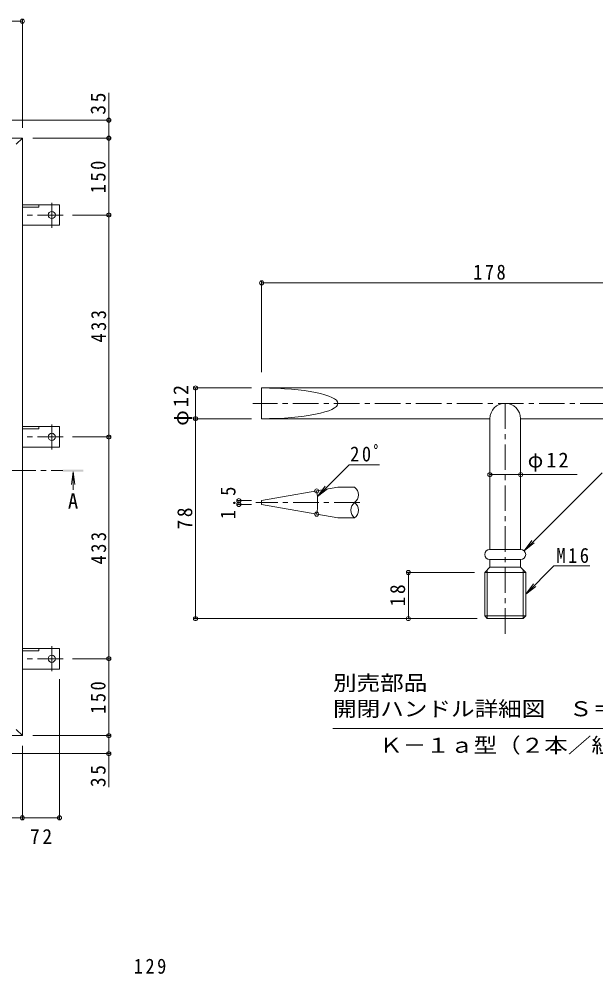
# Model space of a CAD drawing. Units: millimetres at full size, sheet at 1:10, with parts at other scales. Extents: x -2635 to 2730, y -1962 to 1900.
# Drawn here: x -528 to 597, y 6 to 1869 of the extents above; entities that cross this region are included whole.
import ezdxf
from ezdxf.enums import TextEntityAlignment as Align

# ---------------------------------------------------------------- set-up
doc = ezdxf.new("R2010")
doc.units = ezdxf.units.MM
doc.header["$LTSCALE"] = 10
doc.header["$PDMODE"] = 32
doc.header["$PDSIZE"] = 8
doc.linetypes.add('CHAIN1', pattern=[8, 5, -1, 1, -1])
for name, color, linetype, lineweight in [('0-3_建具', 4, 'Continuous', 9), ('0-5_寸法', 4, 'Continuous', 9), ('0-E', 3, 'Continuous', 9), ('0-F', 7, 'Continuous', 9), ('5-F', 7, 'Continuous', 9), ('D-5', 7, 'Continuous', 9), ('D-F', 7, 'Continuous', 9)]:
    doc.layers.add(name, color=color, linetype=linetype, lineweight=lineweight)
doc.styles.add('ＭＳ ゴシック', font='')
doc.styles.get('ＭＳ ゴシック').set_extended_font_data('MS Gothic')

msp = doc.modelspace()

# ---------------------------------------------------------------- linework, layer by layer
at = {"layer": '0-3_建具'}
for p, q in [((-2263.28, 1636.72), (-521.28, 1636.72)), ((-521.28, 1636.72), (-533.28, 1624.72)), ((-521.28, 470.72), (-521.28, 1636.72)), ((-2263.28, 470.72), (-521.28, 470.72)), ((-521.28, 470.72), (-533.28, 482.72))]:
    msp.add_line(p, q, dxfattribs=at)
at = {"layer": '0-5_寸法', "color": 7}
for p, q in [((-352.76, 1671.92), (-352.76, 1725.08)), ((-352.76, 435.52), (-352.76, 370.22))]:
    msp.add_line(p, q, dxfattribs=at)
at = {"layer": '0-5_寸法', "linetype": 'CHAIN1'}
msp.add_line((-865.28, 987.85), (-442.55, 987.85), dxfattribs=at)
at = {"layer": '0-5_寸法'}
for q in [(-425.81, 961.06), (-419.29, 961.06), (-422.55, 950.24)]:
    msp.add_line((-422.55, 985.85), q, dxfattribs=at)
msp.add_solid([(-402.55, 985.85), (-402.55, 989.85), (-442.55, 985.85), (-442.55, 989.85)], dxfattribs=at)
at = {"layer": '0-E', "linetype": 'CHAIN1'}
for p, q in [((-464.08, 1461.88), (-464.08, 1510.76)), ((-441.92, 1486.72), (-521.08, 1486.72)), ((-464.08, 1028.88), (-464.08, 1077.76)), ((-441.92, 1053.72), (-521.08, 1053.72)), ((-464.08, 645.56), (-464.08, 596.67)), ((-441.92, 620.72), (-521.08, 620.72))]:
    msp.add_line(p, q, dxfattribs=at)
at = {"layer": '0-E'}
for p, q in [((-521.28, 1506.72), (-449.08, 1506.72)), ((-521.28, 1502.22), (-489.08, 1502.22)), ((-489.08, 1506.72), (-489.08, 1502.22)), ((-449.08, 1466.72), (-449.08, 1506.72)), ((-521.28, 1466.72), (-449.08, 1466.72)), ((-521.28, 1073.72), (-449.08, 1073.72)), ((-521.28, 1069.22), (-489.08, 1069.22)), ((-489.08, 1073.72), (-489.08, 1069.22)), ((-449.08, 1033.72), (-449.08, 1073.72)), ((-521.28, 1033.72), (-449.08, 1033.72)), ((-521.28, 640.72), (-449.08, 640.72)), ((-521.28, 636.22), (-489.08, 636.22)), ((-489.08, 640.72), (-489.08, 636.22)), ((-449.08, 640.72), (-449.08, 600.72)), ((-521.28, 600.72), (-449.08, 600.72))]:
    msp.add_line(p, q, dxfattribs=at)
for centre in [(-464.08, 1486.72), (-464.08, 1053.72), (-464.08, 620.72)]:
    msp.add_circle(centre, 7, dxfattribs=at)
at = {"layer": '0-F'}
for p, q in [((-2263.28, 1865.07), (-521.28, 1865.07)), ((-521.28, 1868.07), (-521.28, 1656.72)), ((-349.76, 1671.92), (-631.28, 1671.92)), ((-352.76, 1636.72), (-352.76, 1671.92)), ((-349.76, 1636.72), (-501.28, 1636.72)), ((-352.76, 1636.72), (-352.76, 1486.72)), ((-349.76, 1486.72), (-423.92, 1486.72)), ((-352.76, 1486.72), (-352.76, 1053.72)), ((-349.76, 1053.72), (-423.92, 1053.72)), ((-352.76, 1053.72), (-352.76, 620.72)), ((-349.76, 620.72), (-423.92, 620.72)), ((-449.08, 307.29), (-449.08, 580.72)), ((-349.76, 470.72), (-501.28, 470.72)), ((-521.28, 307.29), (-521.28, 450.72)), ((-349.76, 435.52), (-631.28, 435.52)), ((-671.28, 310.29), (-521.28, 310.29)), ((-521.28, 310.29), (-449.08, 310.29))]:
    msp.add_line(p, q, dxfattribs=at)
msp.add_lwpolyline([(-352.76, 620.72), (-352.76, 470.72), (-352.76, 435.52)], dxfattribs=at)
for p in [(-521.28, 1865.07), (-352.76, 1671.92), (-352.76, 1636.72), (-352.76, 1486.72), (-352.76, 1053.72), (-352.76, 620.72), (-352.76, 470.72), (-352.76, 435.52), (-521.28, 310.29), (-449.08, 310.29)]:
    msp.add_point(p, dxfattribs=at)
at = {"layer": 'D-5', "color": 3}
for p, q in [((-54.72, 1149.17), (-54.72, 1089.17)), ((770.28, 1149.17), (-54.72, 1149.17)), ((-54.72, 1089.17), (390.28, 1089.17)), ((450.28, 1089.17), (770.28, 1089.17)), ((450.28, 1089.17), (450.28, 834.17)), ((126.63, 955.63), (94.16, 955.63)), ((-54.72, 929.38), (-54.72, 921.88)), ((94.15, 895.63), (126.63, 895.63)), ((390.28, 814.17), (390.28, 799.17)), ((380.28, 789.17), (390.28, 799.17)), ((380.28, 789.17), (380.28, 704.45)), ((385.29, 699.17), (385.29, 794.18)), ((390.28, 799.17), (450.28, 799.17)), ((460.28, 789.17), (450.28, 799.17)), ((455.28, 794.17), (455.28, 699.17)), ((380.28, 704.45), (460.28, 704.45)), ((380.28, 704.45), (385.29, 699.17)), ((455.28, 699.17), (385.29, 699.17)), ((455.28, 699.17), (460.28, 704.45))]:
    msp.add_line(p, q, dxfattribs=at)
at = {"layer": 'D-5', "color": 3, "linetype": 'CHAIN1'}
for p, q in [((856.25, 1119.17), (-72.21, 1119.17)), ((420.28, 1119.17), (420.28, 663.1)), ((136.63, 925.63), (-65.8, 925.63))]:
    msp.add_line(p, q, dxfattribs=at)
at = {"layer": 'D-5'}
for p, q in [((450.28, 980.03), (560.37, 980.03)), ((457.11, 831.48), (476.95, 846.7)), ((515.41, 801.94), (585.12, 801.94)), ((460.28, 746.81), (480.12, 762.03)), ((84.41, 484.65), (754.41, 484.65))]:
    msp.add_line(p, q, dxfattribs=at)
at = {"layer": 'D-5', "color": 3}
for points in [[(390.28, 1089.17), (390.28, 834.17), (450.28, 834.17)], [(390.28, 814.17), (450.28, 814.17), (450.28, 799.17)], [(380.28, 789.17), (460.28, 789.17), (460.28, 704.45)]]:
    msp.add_lwpolyline(points, dxfattribs=at)
at = {"layer": 'D-5'}
for points in [[(609.23, 983.59), (457.11, 831.48), (472.33, 851.31)], [(515.41, 801.94), (460.28, 746.81), (475.5, 766.64)]]:
    msp.add_lwpolyline(points, dxfattribs=at)
at = {"layer": 'D-5', "color": 3}
for centre, radius, start, end in [((420.28, 1089.17), 30, 0, 180), ((115.38, 940.63), 18.75, 306.87005, 53.12995), ((137.88, 910.63), 18.75, 126.87005, 233.12995), ((115.38, 910.63), 18.75, 306.87005, 53.12995), ((390.28, 824.17), 10, 90, 270), ((450.28, 824.17), 10, 270, 90)]:
    msp.add_arc(centre, radius, start, end, dxfattribs=at)
msp.add_ellipse((-54.72, 1119.17), major_axis=(148.87, 0), ratio=0.201518, start_param=4.712389, end_param=7.8539816, dxfattribs=at)
at = {"layer": 'D-F'}
for p, q in [((-54.72, 1357.29), (-54.72, 1179.94)), ((-54.72, 1354.29), (835.28, 1354.29)), ((-186.69, 1149.17), (-74.35, 1149.17)), ((-183.69, 1149.17), (-183.69, 699.17)), ((-186.69, 1089.17), (-74.35, 1089.17)), ((115.82, 999.29), (175.18, 999.29)), ((390.28, 980.03), (450.28, 980.03)), ((53.95, 937.42), (73.78, 952.64)), ((-102.27, 929.38), (-74.72, 929.38)), ((-102.27, 921.88), (-74.72, 921.88)), ((-99.27, 921.88), (-99.27, 929.38)), ((228.48, 789.17), (360.28, 789.17)), ((231.48, 699.17), (231.48, 789.17)), ((-186.69, 699.17), (365.29, 699.17))]:
    msp.add_line(p, q, dxfattribs=at)
at = {"layer": 'D-F', "color": 3}
for p, q in [((-54.72, 929.38), (94.16, 955.63)), ((-54.72, 921.88), (94.15, 895.63))]:
    msp.add_line(p, q, dxfattribs=at)
at = {"layer": 'D-F'}
msp.add_lwpolyline([(115.82, 999.29), (53.95, 937.42), (69.17, 957.25)], dxfattribs=at)
msp.add_arc((-75.98, 925.63), 130.46, 350, 10, dxfattribs=at)
for p in [(-54.72, 1354.29), (-183.69, 1149.17), (-183.69, 1089.17), (390.28, 980.03), (450.28, 980.03), (52.5, 948.29), (-99.27, 929.38), (-99.27, 921.88), (52.5, 902.98), (231.48, 789.17), (-183.69, 699.17), (231.48, 699.17)]:
    msp.add_point(p, dxfattribs=at)

# ---------------------------------------------------------------- texts
at = {"layer": '0-5_寸法', "color": 2, "style": 'ＭＳ ゴシック'}
msp.add_text('A', height=29.33, dxfattribs=at).set_placement((-432.55, 905.15), align=Align.BOTTOM_LEFT)
at = {"layer": '0-F', "color": 2, "char_height": 29.33, "attachment_point": 7, "rotation": 90, "style": 'ＭＳ ゴシック'}
for s, insert in [('\\T1.27;\\W0.95;35', (-358.76, 1682.58)), ('\\T1.27;\\W0.9;150', (-358.76, 1529.22)), ('\\T1.27;\\W0.9;433', (-357.76, 1237.72)), ('\\T1.27;\\W0.9;433', (-357.76, 804.72)), ('\\T1.27;\\W0.9;150', (-358.76, 513.22)), ('\\T1.27;\\W0.95;35', (-358.76, 370.22))]:
    msp.add_mtext(s, dxfattribs=dict(at, insert=insert))
at = {"layer": '0-F', "color": 2, "insert": (-506.43, 259.22), "char_height": 29.33, "attachment_point": 7, "style": 'ＭＳ ゴシック'}
msp.add_mtext('\\T1.27;\\W0.95;72', dxfattribs=at)
at = {"layer": '5-F', "color": 2, "insert": (-304.2, 5.71), "char_height": 29.33, "attachment_point": 7, "style": 'ＭＳ ゴシック'}
msp.add_mtext('\\T1.27;\\W0.9;129', dxfattribs=at)
at = {"layer": 'D-5', "color": 2, "style": 'ＭＳ ゴシック', "width": 1.15}
for s, p in [('別売部品', (84.41, 550.15)), ('開閉ハンドル詳細図\u3000Ｓ＝１：２', (84.41, 499.65)), ('Ｋ－１ａ型（２本／組）', (174.41, 428.43))]:
    msp.add_text(s, height=29.33, dxfattribs=at).set_placement(p, align=Align.BOTTOM_LEFT)
at = {"layer": 'D-5', "color": 2, "insert": (520.12, 807.4), "char_height": 29.33, "attachment_point": 7, "style": 'ＭＳ ゴシック'}
msp.add_mtext('\\T1.27;\\W0.9;M16', dxfattribs=at)
at = {"layer": 'D-F', "color": 2, "char_height": 29.33, "attachment_point": 7, "style": 'ＭＳ ゴシック'}
for s, insert in [('\\T1.27;\\W0.9;178', (357.78, 1360.29)), ('\\T1.27;\\W0.9;20ﾟ', (117.93, 1005.32)), ('\\T1.19;φ12', (464.22, 986.03))]:
    msp.add_mtext(s, dxfattribs=dict(at, insert=insert))
at = {"layer": 'D-F', "color": 2, "char_height": 29.33, "attachment_point": 7, "rotation": 90, "style": 'ＭＳ ゴシック'}
for s, insert in [('\\T1.19;φ12', (-189.69, 1075.42)), ('\\T1.27;\\W0.9;1.5', (-105.27, 893.13)), ('\\T1.27;\\W0.95;78', (-189.69, 872.92)), ('\\T1.27;\\W0.95;18', (225.48, 722.92))]:
    msp.add_mtext(s, dxfattribs=dict(at, insert=insert))

doc.saveas('drawing.dxf')
